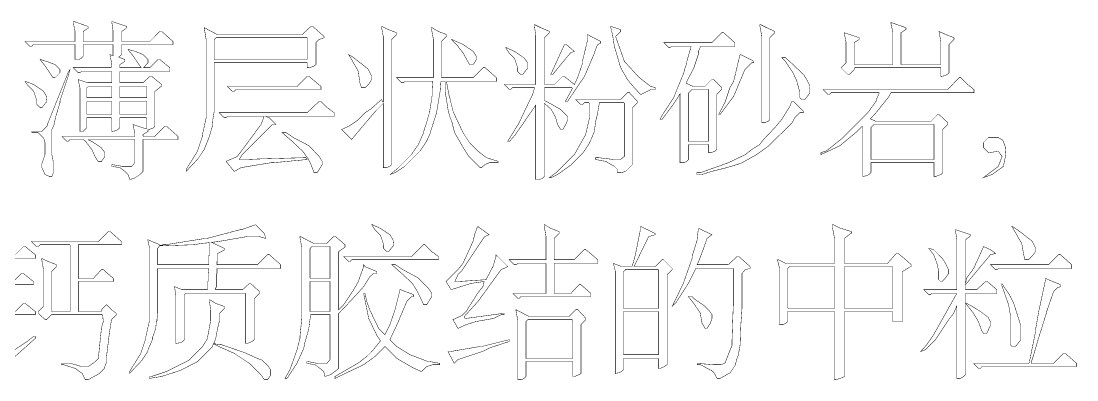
# Model space of a CAD drawing. Extents: x 94 to 452, y -72 to 1042.
# Drawn here: x 245.66 to 268.87, y 799.5 to 807.38 of the extents above; entities that cross this region are included whole.
import ezdxf

# ---------------------------------------------------------------- set-up
doc = ezdxf.new("R2010")
doc.units = 0
doc.header["$MEASUREMENT"] = 0
doc.layers.add('TREE_LAYER', color=7, linetype='Continuous')

msp = doc.modelspace()

# ---------------------------------------------------------------- linework, layer by layer
at = {"layer": 'TREE_LAYER', "const_width": 0.01, "elevation": 21}
for points in [[(246.819223, 807.369878), (246.805498, 807.369878), (246.805498, 807.356152), (246.846674, 807.163995), (246.846674, 806.944387), (246.846674, 806.930662), (245.748635, 806.930662), (245.858439, 806.820858), (245.899615, 806.820858), (245.927066, 806.862035), (246.846674, 806.862035), (246.846674, 806.862035), (246.846674, 806.532623), (246.929027, 806.532623), (246.983929, 806.560074), (247.025105, 806.60125), (247.025105, 806.862035), (247.038831, 806.862035), (247.683929, 806.862035), (247.683929, 806.862035), (247.683929, 806.628701), (247.683929, 806.614976), (247.615302, 806.642427), (247.656478, 806.436544), (247.642753, 806.354191), (246.805498, 806.354191), (246.915302, 806.244387), (246.956478, 806.244387), (246.997655, 806.271838), (247.642753, 806.271838), (247.656478, 806.271838), (247.656478, 806.02478), (247.642753, 806.02478), (247.121184, 806.02478), (247.038831, 806.052231), (246.915302, 806.093407), (246.956478, 805.914976), (246.956478, 804.954191), (247.025105, 804.954191), (247.107458, 805.036544), (247.107458, 805.242427), (247.107458, 805.256152), (247.642753, 805.256152), (247.656478, 805.242427), (247.656478, 804.954191), (247.738831, 804.967917), (247.793733, 804.995368), (247.834909, 805.036544), (247.834909, 805.242427), (247.834909, 805.256152), (248.41138, 805.256152), (248.425105, 805.242427), (248.425105, 805.009093), (248.41138, 805.009093), (248.123145, 805.105172), (248.164321, 804.899289), (248.164321, 804.844387), (246.558439, 804.844387), (246.668243, 804.734584), (246.695694, 804.734584), (246.73687, 804.77576), (247.025105, 804.77576), (247.080007, 804.734584), (247.217262, 804.556152), (247.28589, 804.405172), (247.354517, 804.295368), (247.43687, 804.295368), (247.43687, 804.309093), (247.505498, 804.405172), (247.505498, 804.487525), (247.423145, 804.597329), (247.217262, 804.734584), (247.148635, 804.762035), (247.148635, 804.77576), (247.148635, 804.77576), (248.164321, 804.77576), (248.164321, 804.77576), (248.164321, 804.267917), (248.095694, 804.185564), (247.889811, 804.185564), (247.656478, 804.22674), (247.656478, 804.185564), (247.834909, 804.158113), (247.944713, 804.07576), (248.013341, 804.007133), (248.054517, 803.897329), (248.150596, 803.92478), (248.274125, 804.007133), (248.342753, 804.07576), (248.342753, 804.77576), (248.356478, 804.77576), (249.11138, 804.77576), (249.11138, 804.844387), (248.864321, 805.063995), (248.823145, 805.063995), (248.603537, 804.844387), (248.356478, 804.844387), (248.342753, 804.858113), (248.342753, 804.885564), (248.452556, 804.954191), (248.452556, 804.995368), (248.466282, 804.995368), (248.56236, 805.022819), (248.603537, 805.063995), (248.603537, 805.832623), (248.740792, 805.942427), (248.754517, 805.942427), (248.754517, 805.983603), (248.534909, 806.162035), (248.493733, 806.162035), (248.342753, 806.02478), (247.834909, 806.02478), (247.834909, 806.02478), (247.834909, 806.271838), (247.834909, 806.271838), (248.932949, 806.271838), (248.932949, 806.354191), (248.713341, 806.532623), (248.672164, 806.532623), (248.493733, 806.354191), (248.356478, 806.354191), (248.356478, 806.354191), (248.452556, 806.463995), (248.452556, 806.532623), (248.342753, 806.642427), (248.178047, 806.711054), (248.123145, 806.72478), (248.027066, 806.752231), (248.013341, 806.752231), (248.123145, 806.614976), (248.301576, 806.354191), (248.301576, 806.354191), (247.834909, 806.354191), (247.834909, 806.422819), (247.944713, 806.491446), (247.944713, 806.532623), (247.807458, 806.587525), (247.876086, 806.642427), (247.876086, 806.862035), (247.876086, 806.862035), (249.001576, 806.862035), (249.001576, 806.930662), (248.754517, 807.15027), (248.713341, 807.15027), (248.493733, 806.930662), (247.876086, 806.930662), (247.876086, 806.944387), (247.876086, 807.15027), (247.972164, 807.218897), (247.98589, 807.260074), (247.656478, 807.369878), (247.656478, 807.369878), (247.656478, 807.356152), (247.683929, 807.163995), (247.683929, 806.944387), (247.683929, 806.930662), (247.038831, 806.930662), (247.025105, 806.944387), (247.025105, 807.15027), (247.134909, 807.218897), (247.134909, 807.260074), (246.819223, 807.369878), (246.819223, 807.369878)], [(252.076086, 807.260074), (252.034909, 807.260074), (251.842753, 807.081642), (249.976086, 807.081642), (249.687851, 807.232623), (249.729027, 806.985564), (249.729027, 805.242427), (249.646674, 804.871838), (249.646674, 804.844387), (249.53687, 804.514976), (249.427066, 804.336544), (249.289811, 804.116936), (249.289811, 804.07576), (249.550596, 804.35027), (249.687851, 804.556152), (249.797655, 804.830662), (249.866282, 805.063995), (249.880007, 805.228701), (249.907458, 805.393407), (249.907458, 806.45027), (249.907458, 806.463995), (251.952556, 806.463995), (251.952556, 806.45027), (251.952556, 806.354191), (251.993733, 806.354191), (252.089811, 806.381642), (252.144713, 806.422819), (252.144713, 806.903211), (252.213341, 806.971838), (252.323145, 807.013015), (252.323145, 807.040466), (252.076086, 807.260074), (252.076086, 807.260074)], [(253.599615, 807.260074), (253.58589, 807.260074), (253.58589, 807.246348), (253.627066, 807.02674), (253.627066, 805.599289), (253.627066, 805.599289), (253.613341, 805.599289), (253.58589, 805.654191), (253.352556, 805.448309), (253.229027, 805.365956), (253.064321, 805.20125), (252.858439, 805.063995), (252.707458, 804.995368), (252.927066, 804.77576), (253.448635, 805.393407), (253.627066, 805.571838), (253.627066, 805.571838), (253.627066, 804.158113), (253.695694, 804.158113), (253.764321, 804.185564), (253.805498, 804.22674), (253.805498, 806.971838), (253.915302, 807.081642), (253.915302, 807.122819), (253.73687, 807.191446), (253.599615, 807.260074), (253.599615, 807.260074)], [(256.948635, 807.30125), (256.948635, 807.30125), (256.948635, 807.273799), (256.976086, 807.054191), (256.976086, 805.983603), (256.976086, 805.983603), (256.289811, 805.983603), (256.399615, 805.873799), (256.427066, 805.873799), (256.468243, 805.914976), (256.948635, 805.914976), (256.948635, 805.90125), (256.907458, 805.763995), (256.838831, 805.62674), (256.605498, 805.132623), (256.358439, 804.734584), (256.399615, 804.734584), (256.509419, 804.858113), (256.674125, 805.091446), (256.976086, 805.530662), (256.976086, 805.530662), (256.976086, 803.897329), (257.058439, 803.897329), (257.127066, 803.92478), (257.168243, 803.965956), (257.168243, 805.571838), (257.168243, 805.571838), (257.319223, 805.434584), (257.415302, 805.256152), (257.456478, 805.105172), (257.525105, 804.995368), (257.566282, 804.995368), (257.580007, 805.009093), (257.634909, 805.105172), (257.676086, 805.20125), (257.676086, 805.283603), (257.525105, 805.434584), (257.23687, 805.599289), (257.209419, 805.613015), (257.168243, 805.62674), (257.168243, 805.90125), (257.168243, 805.914976), (257.772164, 805.914976), (257.78589, 805.90125), (257.634909, 805.62674), (257.634909, 805.613015), (257.676086, 805.613015), (258.046674, 806.162035), (258.266282, 806.669878), (258.266282, 806.683603), (258.334909, 806.862035), (258.403537, 806.889485), (258.403537, 806.930662), (258.115302, 807.081642), (258.115302, 806.958113), (258.005498, 806.505172), (258.005498, 806.45027), (257.895694, 806.134584), (257.827066, 805.983603), (257.607458, 806.162035), (257.566282, 806.162035), (257.387851, 805.983603), (257.168243, 805.983603), (257.168243, 805.983603), (257.168243, 807.013015), (257.278047, 807.122819), (257.278047, 807.15027), (257.08589, 807.232623), (256.948635, 807.30125), (256.948635, 807.30125)], [(258.63687, 807.260074), (258.623145, 807.260074), (258.623145, 807.246348), (258.664321, 807.081642), (258.705498, 806.820858), (258.746674, 806.683603), (258.842753, 806.354191), (258.993733, 806.093407), (259.103537, 805.956152), (259.281968, 805.763995), (259.501576, 805.873799), (259.61138, 805.873799), (259.61138, 805.914976), (259.501576, 805.942427), (259.254517, 806.134584), (258.925105, 806.491446), (258.732949, 807.040466), (258.842753, 807.15027), (258.842753, 807.191446), (258.63687, 807.260074), (258.63687, 807.260074)], [(261.917262, 807.30125), (261.903537, 807.30125), (261.903537, 807.273799), (261.944713, 807.054191), (261.944713, 805.146348), (262.013341, 805.146348), (262.081968, 805.173799), (262.123145, 805.214976), (262.123145, 807.013015), (262.232949, 807.122819), (262.232949, 807.15027), (262.054517, 807.232623), (261.917262, 807.30125), (261.917262, 807.30125)], [(264.799615, 807.342427), (264.78589, 807.342427), (264.78589, 807.314976), (264.827066, 807.136544), (264.827066, 806.422819), (264.813341, 806.422819), (263.989811, 806.422819), (263.976086, 806.422819), (263.976086, 806.903211), (264.08589, 806.971838), (264.08589, 806.971838), (264.08589, 807.013015), (263.756478, 807.122819), (263.797655, 806.916936), (263.797655, 806.463995), (263.687851, 806.354191), (263.838831, 806.203211), (263.866282, 806.203211), (263.976086, 806.313015), (263.976086, 806.340466), (263.989811, 806.354191), (265.883929, 806.354191), (265.883929, 806.340466), (265.883929, 806.162035), (265.966282, 806.17576), (266.021184, 806.203211), (266.06236, 806.244387), (266.06236, 806.862035), (266.172164, 806.971838), (266.172164, 807.013015), (265.993733, 807.081642), (265.842753, 807.15027), (265.883929, 806.916936), (265.883929, 806.422819), (265.883929, 806.422819), (265.005498, 806.422819), (265.005498, 806.422819), (265.005498, 807.122819), (265.115302, 807.191446), (265.115302, 807.191446), (265.115302, 807.232623), (264.799615, 807.342427), (264.799615, 807.342427)], [(254.697655, 807.232623), (254.683929, 807.232623), (254.683929, 807.205172), (254.725105, 806.985564), (254.725105, 806.203211), (254.725105, 806.203211), (254.725105, 806.134584), (254.71138, 806.134584), (253.915302, 806.134584), (254.025105, 806.02478), (254.066282, 806.02478), (254.107458, 806.052231), (254.71138, 806.052231), (254.71138, 806.052231), (254.697655, 805.846348), (254.697655, 805.846348), (254.697655, 805.791446), (254.697655, 805.777721), (254.697655, 805.722819), (254.683929, 805.722819), (254.683929, 805.640466), (254.642753, 805.379682), (254.587851, 805.187525), (254.574125, 805.132623), (254.532949, 805.022819), (254.505498, 804.913015), (254.395694, 804.665956), (254.244713, 804.446348), (253.942753, 804.144387), (253.778047, 804.007133), (253.887851, 804.048309), (254.093733, 804.185564), (254.43687, 804.528701), (254.574125, 804.734584), (254.601576, 804.789485), (254.656478, 804.913015), (254.656478, 804.92674), (254.793733, 805.352231), (254.834909, 805.599289), (254.876086, 805.846348), (254.889811, 806.038505), (254.889811, 806.052231), (254.972164, 806.052231), (254.98589, 806.052231), (254.98589, 805.818897), (255.013341, 805.654191), (255.054517, 805.393407), (255.095694, 805.256152), (255.095694, 805.242427), (255.123145, 805.20125), (255.191772, 804.92674), (255.383929, 804.597329), (255.493733, 804.418897), (255.754517, 804.158113), (255.781968, 804.158113), (255.864321, 804.22674), (255.9604, 804.267917), (256.152556, 804.267917), (256.152556, 804.295368), (255.891772, 804.377721), (255.713341, 804.514976), (255.521184, 804.707133), (255.383929, 804.913015), (255.164321, 805.379682), (255.095694, 805.654191), (255.095694, 805.667917), (255.068243, 805.75027), (255.068243, 805.763995), (255.013341, 806.052231), (255.027066, 806.052231), (256.11138, 806.052231), (256.11138, 806.134584), (255.864321, 806.354191), (255.823145, 806.354191), (255.603537, 806.134584), (254.903537, 806.134584), (254.903537, 806.162035), (254.903537, 806.203211), (254.903537, 806.930662), (255.013341, 807.040466), (255.013341, 807.081642), (254.834909, 807.15027), (254.697655, 807.232623), (254.697655, 807.232623)], [(261.107458, 807.122819), (261.066282, 807.122819), (260.846674, 806.903211), (259.789811, 806.903211), (259.899615, 806.793407), (259.927066, 806.793407), (259.968243, 806.820858), (260.393733, 806.820858), (260.393733, 806.820858), (260.297655, 806.491446), (260.297655, 806.45027), (260.256478, 806.340466), (260.229027, 806.230662), (260.119223, 805.969878), (260.009419, 805.695368), (259.748635, 805.297329), (259.707458, 805.214976), (259.707458, 805.214976), (259.748635, 805.214976), (259.76236, 805.228701), (260.03687, 805.599289), (260.146674, 805.777721), (260.146674, 805.777721), (260.146674, 804.267917), (260.242753, 804.267917), (260.297655, 804.295368), (260.338831, 804.336544), (260.338831, 804.665956), (260.338831, 804.665956), (260.764321, 804.665956), (260.778047, 804.665956), (260.778047, 804.487525), (260.819223, 804.487525), (260.915302, 804.514976), (260.956478, 804.556152), (260.956478, 805.763995), (261.066282, 805.873799), (261.066282, 805.914976), (260.887851, 806.093407), (260.846674, 806.093407), (260.695694, 805.942427), (260.434909, 805.942427), (260.283929, 806.011054), (260.283929, 806.02478), (260.448635, 806.340466), (260.558439, 806.669878), (260.558439, 806.72478), (260.599615, 806.820858), (261.354517, 806.820858), (261.354517, 806.903211), (261.107458, 807.122819), (261.107458, 807.122819)], [(249.934909, 806.999289), (249.948635, 807.013015), (251.952556, 807.013015), (251.952556, 806.999289), (251.952556, 806.532623), (251.952556, 806.532623), (249.907458, 806.532623), (249.907458, 806.532623), (249.907458, 806.971838), (249.934909, 806.999289), (249.934909, 806.999289)], [(255.13687, 806.971838), (255.123145, 806.971838), (255.246674, 806.848309), (255.383929, 806.669878), (255.466282, 806.518897), (255.521184, 806.422819), (255.534909, 806.422819), (255.603537, 806.422819), (255.672164, 806.532623), (255.672164, 806.60125), (255.603537, 806.711054), (255.383929, 806.862035), (255.13687, 806.971838), (255.13687, 806.971838)], [(256.330988, 806.793407), (256.317262, 806.793407), (256.38589, 806.683603), (256.509419, 806.560074), (256.578047, 806.354191), (256.578047, 806.271838), (256.646674, 806.203211), (256.687851, 806.203211), (256.797655, 806.340466), (256.797655, 806.463995), (256.715302, 806.573799), (256.509419, 806.711054), (256.330988, 806.793407), (256.330988, 806.793407)], [(257.648635, 806.862035), (257.607458, 806.862035), (257.305498, 806.203211), (257.346674, 806.203211), (257.744713, 806.683603), (257.827066, 806.711054), (257.648635, 806.862035), (257.648635, 806.862035)], [(252.858439, 806.642427), (252.858439, 806.642427), (252.872164, 806.628701), (253.078047, 806.271838), (253.105498, 806.038505), (253.146674, 805.914976), (253.146674, 805.914976), (253.229027, 805.914976), (253.31138, 805.997329), (253.366282, 806.093407), (253.366282, 806.17576), (253.297655, 806.313015), (253.270204, 806.340466), (253.078047, 806.491446), (252.940792, 806.60125), (252.858439, 806.642427), (252.858439, 806.642427)], [(261.478047, 806.642427), (261.464321, 806.628701), (261.327066, 806.052231), (261.244713, 805.914976), (261.134909, 805.585564), (261.038831, 805.407133), (260.997655, 805.32478), (261.025105, 805.32478), (261.038831, 805.338505), (261.327066, 805.722819), (261.574125, 806.313015), (261.725105, 806.463995), (261.766282, 806.463995), (261.752556, 806.505172), (261.478047, 806.642427), (261.478047, 806.642427)], [(262.466282, 806.573799), (262.383929, 806.573799), (262.466282, 806.491446), (262.630988, 806.244387), (262.644713, 806.216936), (262.713341, 806.065956), (262.781968, 805.818897), (262.781968, 805.695368), (262.823145, 805.654191), (262.891772, 805.654191), (263.001576, 805.791446), (263.001576, 805.956152), (262.932949, 806.093407), (262.864321, 806.203211), (262.617262, 806.436544), (262.466282, 806.573799), (262.466282, 806.573799)], [(246.091772, 806.532623), (246.078047, 806.532623), (246.187851, 806.395368), (246.366282, 806.134584), (246.407458, 806.134584), (246.517262, 806.244387), (246.517262, 806.313015), (246.407458, 806.422819), (246.229027, 806.491446), (246.174125, 806.505172), (246.091772, 806.532623), (246.091772, 806.532623)], [(246.73687, 806.313015), (246.695694, 806.244387), (246.256478, 805.146348), (246.229027, 805.063995), (246.119223, 804.954191), (245.899615, 804.954191), (245.899615, 804.92674), (246.03687, 804.92674), (246.1604, 804.803211), (246.187851, 804.707133), (246.187851, 804.446348), (246.119223, 804.240466), (246.119223, 804.158113), (246.187851, 804.007133), (246.283929, 803.965956), (246.338831, 803.965956), (246.366282, 804.034584), (246.366282, 804.309093), (246.338831, 804.446348), (246.338831, 804.995368), (246.380007, 805.077721), (246.421184, 805.269878), (246.517262, 805.585564), (246.517262, 805.62674), (246.695694, 806.162035), (246.73687, 806.313015), (246.73687, 806.313015)], [(251.993733, 806.162035), (251.952556, 806.162035), (251.732949, 805.942427), (250.195694, 805.942427), (250.305498, 805.832623), (250.346674, 805.832623), (250.387851, 805.873799), (252.254517, 805.873799), (252.254517, 805.942427), (251.993733, 806.162035), (251.993733, 806.162035)], [(266.323145, 806.134584), (266.281968, 806.134584), (266.034909, 805.873799), (263.289811, 805.873799), (263.399615, 805.763995), (263.427066, 805.763995), (263.468243, 805.805172), (264.525105, 805.805172), (264.525105, 805.791446), (264.470204, 805.667917), (264.456478, 805.613015), (264.278047, 805.365956), (263.715302, 804.803211), (263.372164, 804.528701), (263.248635, 804.487525), (263.248635, 804.446348), (263.605498, 804.611054), (263.6604, 804.638505), (264.044713, 804.954191), (264.154517, 805.063995), (264.168243, 805.063995), (264.168243, 803.965956), (264.250596, 803.979682), (264.305498, 804.007133), (264.346674, 804.048309), (264.346674, 804.254191), (264.346674, 804.267917), (265.732949, 804.267917), (265.732949, 804.254191), (265.732949, 803.965956), (265.774125, 803.965956), (265.883929, 804.007133), (265.925105, 804.048309), (265.925105, 804.995368), (266.034909, 805.105172), (266.034909, 805.146348), (265.842753, 805.32478), (265.815302, 805.32478), (265.664321, 805.173799), (264.456478, 805.173799), (264.332949, 805.228701), (264.470204, 805.379682), (264.744713, 805.722819), (264.78589, 805.805172), (266.61138, 805.805172), (266.61138, 805.873799), (266.474125, 805.983603), (266.323145, 806.134584), (266.323145, 806.134584)], [(245.76236, 806.052231), (245.748635, 806.052231), (245.817262, 805.956152), (245.940792, 805.832623), (246.009419, 805.62674), (246.009419, 805.544387), (246.078047, 805.47576), (246.119223, 805.47576), (246.229027, 805.613015), (246.215302, 805.736544), (246.146674, 805.846348), (245.940792, 805.983603), (245.76236, 806.052231), (245.76236, 806.052231)], [(247.148635, 805.942427), (247.16236, 805.942427), (247.642753, 805.942427), (247.656478, 805.942427), (247.656478, 805.695368), (247.642753, 805.695368), (247.107458, 805.695368), (247.107458, 805.695368), (247.107458, 805.914976), (247.148635, 805.942427), (247.148635, 805.942427)], [(247.834909, 805.942427), (247.834909, 805.942427), (248.41138, 805.942427), (248.425105, 805.942427), (248.425105, 805.695368), (248.41138, 805.695368), (247.834909, 805.695368), (247.834909, 805.695368), (247.834909, 805.942427), (247.834909, 805.942427)], [(260.407458, 805.873799), (260.407458, 805.873799), (260.764321, 805.873799), (260.778047, 805.873799), (260.778047, 804.748309), (260.764321, 804.734584), (260.338831, 804.734584), (260.338831, 804.748309), (260.338831, 805.805172), (260.407458, 805.873799), (260.407458, 805.873799)], [(259.034909, 805.805172), (258.993733, 805.805172), (258.842753, 805.654191), (257.854517, 805.654191), (257.964321, 805.544387), (258.005498, 805.544387), (258.046674, 805.585564), (258.142753, 805.585564), (258.156478, 805.571838), (258.156478, 805.242427), (258.074125, 804.885564), (257.827066, 804.446348), (257.442753, 804.062035), (257.278047, 803.938505), (257.319223, 803.938505), (257.456478, 804.007133), (257.744713, 804.213015), (258.019223, 804.487525), (258.156478, 804.693407), (258.266282, 804.954191), (258.293733, 805.173799), (258.334909, 805.338505), (258.348635, 805.434584), (258.376086, 805.585564), (258.91138, 805.585564), (258.925105, 805.571838), (258.925105, 804.405172), (258.842753, 804.336544), (258.691772, 804.336544), (258.348635, 804.377721), (258.293733, 804.377721), (258.293733, 804.336544), (258.513341, 804.295368), (258.705498, 804.185564), (258.774125, 804.116936), (258.774125, 804.048309), (258.856478, 804.048309), (258.952556, 804.07576), (259.103537, 804.22674), (259.103537, 805.47576), (259.213341, 805.585564), (259.213341, 805.613015), (259.034909, 805.805172), (259.034909, 805.805172)], [(247.107458, 805.613015), (247.107458, 805.613015), (247.642753, 805.613015), (247.656478, 805.613015), (247.656478, 805.32478), (247.642753, 805.32478), (247.107458, 805.32478), (247.107458, 805.32478), (247.107458, 805.613015), (247.107458, 805.613015)], [(247.834909, 805.613015), (247.834909, 805.613015), (248.41138, 805.613015), (248.425105, 805.613015), (248.425105, 805.32478), (248.41138, 805.32478), (247.834909, 805.32478), (247.834909, 805.32478), (247.834909, 805.613015), (247.834909, 805.613015)], [(252.254517, 805.613015), (252.213341, 805.613015), (251.952556, 805.365956), (250.017262, 805.365956), (250.127066, 805.256152), (250.168243, 805.256152), (250.195694, 805.283603), (251.005498, 805.283603), (251.005498, 805.283603), (250.93687, 805.105172), (250.429027, 804.418897), (250.387851, 804.391446), (250.168243, 804.295368), (250.346674, 804.07576), (250.497655, 804.158113), (250.827066, 804.213015), (251.170204, 804.267917), (251.225105, 804.267917), (251.952556, 804.336544), (251.925105, 804.377721), (250.950596, 804.35027), (250.93687, 804.35027), (250.621184, 804.336544), (250.621184, 804.336544), (250.470204, 804.336544), (250.456478, 804.336544), (250.525105, 804.446348), (251.183929, 805.105172), (251.266282, 805.105172), (251.115302, 805.256152), (251.032949, 805.283603), (251.032949, 805.283603), (251.032949, 805.283603), (252.542753, 805.283603), (252.542753, 805.365956), (252.391772, 805.47576), (252.254517, 805.613015), (252.254517, 805.613015)], [(262.644713, 805.613015), (262.603537, 805.613015), (262.56236, 805.503211), (262.383929, 805.214976), (262.232949, 805.036544), (261.972164, 804.762035), (261.903537, 804.665956), (261.725105, 804.556152), (261.587851, 804.446348), (261.217262, 804.267917), (260.599615, 804.048309), (260.517262, 804.048309), (260.517262, 804.007133), (260.627066, 804.007133), (260.846674, 804.07576), (261.176086, 804.158113), (261.491772, 804.254191), (261.834909, 804.446348), (262.081968, 804.62478), (262.617262, 805.146348), (262.672164, 805.256152), (262.781968, 805.365956), (262.864321, 805.365956), (262.864321, 805.393407), (262.644713, 805.613015), (262.644713, 805.613015)], [(264.415302, 805.105172), (264.415302, 805.105172), (265.732949, 805.105172), (265.732949, 805.105172), (265.732949, 804.336544), (265.732949, 804.336544), (264.346674, 804.336544), (264.346674, 804.336544), (264.346674, 805.036544), (264.415302, 805.105172), (264.415302, 805.105172)], [(251.48589, 804.92674), (251.403537, 804.92674), (251.623145, 804.734584), (251.856478, 804.514976), (251.966282, 804.363995), (252.034909, 804.22674), (252.103537, 804.048309), (252.172164, 804.048309), (252.281968, 804.22674), (252.281968, 804.295368), (252.213341, 804.405172), (251.993733, 804.638505), (251.650596, 804.816936), (251.48589, 804.92674), (251.48589, 804.92674)], [(267.146674, 804.816936), (266.927066, 804.816936), (266.817262, 804.707133), (266.817262, 804.597329), (266.927066, 804.487525), (267.146674, 804.514976), (267.229027, 804.405172), (267.146674, 804.185564), (266.817262, 803.938505), (267.009419, 804.007133), (267.256478, 804.185564), (267.31138, 804.446348), (267.297655, 804.62478), (267.242753, 804.762035), (267.146674, 804.816936), (267.146674, 804.816936)], [(250.819254, 802.904367), (250.503568, 802.794563), (250.476117, 802.794563), (249.748666, 802.602406), (249.70749, 802.602406), (248.842784, 802.465151), (248.774156, 802.465151), (248.774156, 802.451426), (248.705529, 802.451426), (248.705529, 802.465151), (248.678078, 802.478877), (248.444745, 802.574955), (248.485921, 802.396524), (248.485921, 800.804367), (248.403568, 800.433779), (248.403568, 800.406328), (248.293764, 800.076916), (248.18396, 799.898484), (248.046705, 799.678877), (248.046705, 799.6377), (248.30749, 799.91221), (248.444745, 800.118092), (248.45847, 800.172994), (248.554548, 800.392602), (248.554548, 800.433779), (248.623176, 800.625935), (248.636901, 800.790641), (248.650627, 800.790641), (248.650627, 800.831818), (248.664352, 800.955347), (248.664352, 801.943583), (248.664352, 801.943583), (249.776117, 801.943583), (249.789843, 801.943583), (249.776117, 801.833779), (249.776117, 801.833779), (249.776117, 801.7377), (249.776117, 801.7377), (249.776117, 801.655347), (249.762392, 801.655347), (249.762392, 801.559269), (249.762392, 801.559269), (249.762392, 801.476916), (249.762392, 801.476916), (249.199647, 801.476916), (249.034941, 801.545543), (249.062392, 801.367112), (249.062392, 800.296524), (249.15847, 800.310249), (249.213372, 800.3377), (249.254548, 800.378877), (249.254548, 801.367112), (249.281999, 801.394563), (250.599647, 801.394563), (250.599647, 801.394563), (250.599647, 800.296524), (250.640823, 800.296524), (250.736901, 800.3377), (250.791803, 800.378877), (250.791803, 801.284759), (250.901607, 801.394563), (250.901607, 801.435739), (250.70945, 801.614171), (250.681999, 801.614171), (250.531019, 801.476916), (249.954548, 801.476916), (249.940823, 801.476916), (249.940823, 801.518092), (249.954548, 801.531818), (249.954548, 801.627896), (249.954548, 801.627896), (249.954548, 801.723975), (249.954548, 801.723975), (249.954548, 801.820053), (249.968274, 801.833779), (249.968274, 801.943583), (249.968274, 801.943583), (251.368274, 801.943583), (251.368274, 802.025935), (251.121215, 802.245543), (251.080039, 802.245543), (250.860431, 802.025935), (249.981999, 802.025935), (249.968274, 802.025935), (249.968274, 802.094563), (249.981999, 802.094563), (249.981999, 802.272994), (250.119254, 802.341622), (250.13298, 802.355347), (250.13298, 802.382798), (249.844745, 802.520053), (249.872196, 802.520053), (249.995725, 802.533779), (250.627098, 802.643583), (250.901607, 802.643583), (251.038862, 802.602406), (251.011411, 802.71221), (250.819254, 802.904367), (250.819254, 802.904367)], [(253.385921, 802.904367), (253.372196, 802.904367), (253.440823, 802.794563), (253.564352, 802.671033), (253.63298, 802.465151), (253.63298, 802.382798), (253.701607, 802.314171), (253.742784, 802.314171), (253.852588, 802.451426), (253.838862, 802.574955), (253.770235, 802.684759), (253.564352, 802.822014), (253.385921, 802.904367), (253.385921, 802.904367)], [(255.705529, 802.86319), (255.691803, 802.849465), (255.636901, 802.698484), (255.595725, 802.533779), (255.376117, 802.053386), (255.266313, 801.916132), (255.005529, 801.655347), (255.115333, 801.476916), (255.554548, 801.614171), (255.829058, 801.655347), (255.842784, 801.655347), (255.815333, 801.545543), (255.705529, 801.408288), (255.444745, 800.996524), (255.362392, 800.914171), (255.156509, 800.818092), (255.266313, 800.625935), (255.444745, 800.708288), (255.664352, 800.776916), (256.048666, 800.845543), (256.213372, 800.927896), (256.281999, 800.927896), (256.281999, 800.955347), (256.254548, 800.955347), (255.444745, 800.845543), (255.403568, 800.859269), (255.403568, 800.88672), (255.705529, 801.216132), (256.213372, 801.916132), (256.364352, 801.984759), (256.103568, 802.245543), (256.103568, 802.204367), (256.034941, 801.984759), (255.88396, 801.696524), (255.266313, 801.655347), (255.197686, 801.655347), (255.266313, 801.806328), (255.348666, 801.888681), (255.842784, 802.629857), (255.856509, 802.643583), (255.952588, 802.684759), (255.705529, 802.86319), (255.705529, 802.86319)], [(257.174156, 802.904367), (257.160431, 802.904367), (257.160431, 802.876916), (257.201607, 802.657308), (257.201607, 802.135739), (257.201607, 802.135739), (256.391803, 802.135739), (256.501607, 802.025935), (256.542784, 802.025935), (256.58396, 802.053386), (257.201607, 802.053386), (257.201607, 802.053386), (257.201607, 801.408288), (257.201607, 801.394563), (256.474156, 801.394563), (256.58396, 801.284759), (256.611411, 801.284759), (256.652588, 801.325935), (258.189843, 801.325935), (258.189843, 801.394563), (257.970235, 801.58672), (257.929058, 801.58672), (257.750627, 801.394563), (257.393764, 801.394563), (257.380039, 801.408288), (257.380039, 802.053386), (257.393764, 802.053386), (258.340823, 802.053386), (258.340823, 802.135739), (258.080039, 802.355347), (258.038862, 802.355347), (257.819254, 802.135739), (257.393764, 802.135739), (257.380039, 802.135739), (257.380039, 802.602406), (257.489843, 802.71221), (257.489843, 802.753386), (257.311411, 802.822014), (257.174156, 802.904367), (257.174156, 802.904367)], [(259.287882, 802.86319), (259.274156, 802.86319), (259.274156, 802.780837), (259.191803, 802.369073), (259.164352, 802.231818), (259.095725, 801.984759), (259.081999, 801.984759), (258.862392, 801.984759), (258.68396, 802.053386), (258.725137, 801.888681), (258.725137, 799.6377), (258.80749, 799.651426), (258.862392, 799.678877), (258.903568, 799.720053), (258.903568, 799.967112), (258.917294, 799.967112), (259.672196, 799.967112), (259.672196, 799.967112), (259.672196, 799.747504), (259.713372, 799.747504), (259.80945, 799.788681), (259.864352, 799.829857), (259.864352, 801.806328), (259.974156, 801.916132), (259.974156, 801.943583), (259.781999, 802.135739), (259.754548, 802.135739), (259.603568, 801.984759), (259.136901, 801.984759), (259.136901, 801.984759), (259.452588, 802.629857), (259.466313, 802.643583), (259.603568, 802.684759), (259.603568, 802.71221), (259.287882, 802.86319), (259.287882, 802.86319)], [(263.515333, 802.904367), (263.501607, 802.904367), (263.501607, 802.835739), (263.542784, 802.616132), (263.542784, 802.067112), (263.542784, 802.053386), (262.472196, 802.053386), (262.30749, 802.135739), (262.293764, 802.135739), (262.293764, 802.122014), (262.334941, 801.957308), (262.334941, 800.708288), (262.417294, 800.708288), (262.472196, 800.735739), (262.513372, 800.776916), (262.513372, 800.996524), (262.527098, 800.996524), (263.542784, 800.996524), (263.542784, 800.996524), (263.542784, 799.500445), (263.58396, 799.500445), (263.70749, 799.541622), (263.762392, 799.569073), (263.762392, 800.996524), (263.762392, 800.996524), (264.819254, 800.996524), (264.819254, 800.996524), (264.819254, 800.776916), (265.038862, 800.776916), (265.038862, 801.874955), (265.217294, 801.984759), (265.231019, 801.984759), (265.231019, 802.025935), (265.093764, 802.149465), (264.942784, 802.272994), (264.901607, 802.272994), (264.70945, 802.053386), (263.762392, 802.053386), (263.762392, 802.067112), (263.762392, 802.602406), (263.899647, 802.71221), (263.913372, 802.71221), (263.913372, 802.753386), (263.693764, 802.822014), (263.680039, 802.822014), (263.515333, 802.904367), (263.515333, 802.904367)], [(267.454548, 802.86319), (267.440823, 802.86319), (267.454548, 802.849465), (267.660431, 802.492602), (267.701607, 802.259269), (267.729058, 802.135739), (267.742784, 802.135739), (267.811411, 802.135739), (267.893764, 802.218092), (267.962392, 802.314171), (267.962392, 802.396524), (267.893764, 802.533779), (267.866313, 802.56123), (267.674156, 802.71221), (267.523176, 802.822014), (267.454548, 802.86319), (267.454548, 802.86319)], [(247.621215, 802.753386), (247.580039, 802.753386), (247.360431, 802.533779), (245.891803, 802.533779), (246.001607, 802.423975), (246.042784, 802.423975), (246.08396, 802.465151), (246.729058, 802.465151), (246.742784, 802.451426), (246.742784, 800.996524), (246.729058, 800.996524), (246.344745, 800.996524), (246.331019, 800.996524), (246.331019, 801.874955), (246.440823, 801.984759), (246.440823, 802.025935), (246.262392, 802.094563), (246.111411, 802.16319), (246.152588, 801.929857), (246.152588, 801.106328), (246.042784, 800.996524), (246.042784, 800.955347), (246.193764, 800.818092), (246.221215, 800.818092), (246.331019, 800.927896), (247.442784, 800.927896), (247.456509, 800.914171), (247.470235, 800.776916), (247.429058, 800.639661), (247.360431, 799.967112), (247.278078, 799.884759), (247.140823, 799.788681), (246.989843, 799.788681), (246.756509, 799.857308), (246.550627, 799.857308), (246.550627, 799.829857), (246.591803, 799.829857), (246.852588, 799.747504), (247.003568, 799.6377), (247.072196, 799.500445), (247.140823, 799.500445), (247.387882, 799.6377), (247.470235, 799.720053), (247.48396, 799.733779), (247.538862, 799.884759), (247.538862, 799.994563), (247.60749, 800.557308), (247.621215, 800.639661), (247.648666, 800.818092), (247.75847, 800.927896), (247.75847, 800.955347), (247.648666, 801.0377), (247.538862, 801.147504), (247.429058, 801.0377), (247.442784, 801.010249), (247.429058, 800.996524), (246.921215, 800.996524), (246.921215, 800.996524), (246.921215, 801.655347), (246.921215, 801.655347), (247.689843, 801.655347), (247.689843, 801.723975), (247.470235, 801.916132), (247.429058, 801.916132), (247.250627, 801.723975), (246.921215, 801.723975), (246.921215, 801.7377), (246.921215, 802.451426), (246.921215, 802.465151), (247.868274, 802.465151), (247.868274, 802.533779), (247.621215, 802.753386), (247.621215, 802.753386)], [(251.80749, 802.643583), (251.793764, 802.643583), (251.793764, 802.616132), (251.834941, 802.396524), (251.834941, 800.859269), (251.793764, 800.46123), (251.793764, 800.406328), (251.738862, 800.200445), (251.725137, 800.145543), (251.574156, 799.720053), (251.464352, 799.527896), (251.505529, 799.527896), (251.519254, 799.541622), (251.725137, 799.857308), (251.876117, 800.18672), (251.903568, 800.323975), (251.985921, 800.61221), (252.027098, 800.927896), (252.452588, 800.927896), (252.452588, 800.914171), (252.452588, 799.939661), (252.38396, 799.857308), (252.178078, 799.857308), (251.972196, 799.898484), (251.944745, 799.898484), (251.944745, 799.857308), (252.123176, 799.829857), (252.23298, 799.747504), (252.315333, 799.678877), (252.342784, 799.569073), (252.466313, 799.610249), (252.562392, 799.678877), (252.644745, 799.747504), (252.644745, 800.955347), (252.93298, 801.257308), (253.193764, 801.545543), (253.331019, 801.765151), (253.413372, 801.833779), (253.481999, 801.833779), (253.481999, 801.874955), (253.221215, 801.984759), (253.193764, 802.025935), (253.193764, 801.984759), (253.070235, 801.641622), (252.974156, 801.476916), (252.754548, 801.147504), (252.644745, 801.0377), (252.644745, 801.0377), (252.644745, 802.314171), (252.781999, 802.410249), (252.781999, 802.423975), (252.781999, 802.465151), (252.576117, 802.643583), (252.534941, 802.643583), (252.38396, 802.492602), (252.095725, 802.492602), (251.80749, 802.643583), (251.80749, 802.643583)], [(260.564352, 802.822014), (260.550627, 802.808288), (260.523176, 802.56123), (260.413372, 802.204367), (260.413372, 802.16319), (260.221215, 801.614171), (259.974156, 801.106328), (260.056509, 801.188681), (260.331019, 801.614171), (260.495725, 801.943583), (261.319254, 801.943583), (261.319254, 801.943583), (261.319254, 801.120053), (261.319254, 801.120053), (261.305529, 800.776916), (261.291803, 800.365151), (261.291803, 800.255347), (261.20945, 800.049465), (261.181999, 799.980837), (261.140823, 799.871033), (261.127098, 799.857308), (261.044745, 799.829857), (260.880039, 799.829857), (260.523176, 799.857308), (260.523176, 799.829857), (260.591803, 799.829857), (260.880039, 799.678877), (260.962392, 799.527896), (261.031019, 799.527896), (261.250627, 799.651426), (261.360431, 799.816132), (261.401607, 799.967112), (261.429058, 800.035739), (261.470235, 800.269073), (261.48396, 800.680837), (261.511411, 801.078877), (261.511411, 801.833779), (261.580039, 801.916132), (261.689843, 801.943583), (261.689843, 801.984759), (261.442784, 802.204367), (261.401607, 802.204367), (261.20945, 802.025935), (260.523176, 802.025935), (260.523176, 802.025935), (260.550627, 802.080837), (260.578078, 802.149465), (260.660431, 802.369073), (260.742784, 802.602406), (260.852588, 802.684759), (260.564352, 802.822014), (260.564352, 802.822014)], [(266.205529, 802.794563), (266.205529, 802.794563), (266.205529, 802.767112), (266.23298, 802.588681), (266.23298, 801.476916), (266.23298, 801.476916), (265.505529, 801.476916), (265.615333, 801.367112), (265.656509, 801.367112), (265.68396, 801.394563), (266.23298, 801.394563), (266.23298, 801.394563), (265.725137, 800.488681), (265.574156, 800.269073), (265.436901, 800.118092), (265.546705, 800.159269), (265.766313, 800.378877), (266.054548, 800.818092), (266.164352, 800.955347), (266.23298, 801.120053), (266.23298, 801.120053), (266.23298, 799.527896), (266.315333, 799.527896), (266.38396, 799.569073), (266.425137, 799.610249), (266.425137, 801.174955), (266.425137, 801.174955), (266.438862, 801.16123), (266.603568, 800.955347), (266.713372, 800.76319), (266.781999, 800.571033), (266.823176, 800.516132), (266.891803, 800.516132), (266.974156, 800.694563), (266.974156, 800.776916), (266.93298, 800.845543), (266.919254, 800.872994), (266.754548, 800.996524), (266.576117, 801.106328), (266.425137, 801.188681), (266.425137, 801.394563), (266.425137, 801.394563), (267.111411, 801.394563), (267.111411, 801.476916), (266.905529, 801.655347), (266.864352, 801.655347), (266.672196, 801.476916), (266.425137, 801.476916), (266.425137, 801.476916), (266.425137, 801.58672), (266.754548, 801.984759), (266.974156, 802.245543), (267.08396, 802.272994), (266.974156, 802.355347), (266.823176, 802.423975), (266.603568, 801.943583), (266.452588, 801.7377), (266.425137, 801.614171), (266.425137, 801.614171), (266.425137, 802.574955), (266.521215, 802.643583), (266.534941, 802.684759), (266.205529, 802.794563), (266.205529, 802.794563)], [(245.054548, 802.16319), (245.974156, 802.16319), (245.974156, 802.245543), (245.754548, 802.423975), (245.713372, 802.423975), (245.534941, 802.245543)], [(249.776117, 802.506328), (249.776117, 802.520053), (249.803568, 802.506328), (249.803568, 802.231818), (249.789843, 802.231818), (249.789843, 802.135739), (249.789843, 802.122014), (249.789843, 802.025935), (249.776117, 802.025935), (248.664352, 802.025935), (248.664352, 802.025935), (248.664352, 802.382798), (248.705529, 802.4377), (249.474156, 802.465151), (249.611411, 802.492602), (249.776117, 802.506328), (249.776117, 802.506328)], [(252.054548, 802.423975), (252.054548, 802.423975), (252.452588, 802.423975), (252.452588, 802.423975), (252.452588, 801.7377), (252.452588, 801.723975), (252.027098, 801.723975), (252.013372, 801.7377), (252.013372, 802.382798), (252.054548, 802.423975), (252.054548, 802.423975)], [(254.538862, 802.465151), (254.511411, 802.465151), (254.250627, 802.204367), (252.754548, 802.204367), (252.864352, 802.094563), (252.891803, 802.094563), (252.93298, 802.135739), (254.840823, 802.135739), (254.840823, 802.204367), (254.689843, 802.314171), (254.538862, 802.465151), (254.538862, 802.465151)], [(265.629058, 802.382798), (265.615333, 802.382798), (265.725137, 802.245543), (265.793764, 802.067112), (265.834941, 801.888681), (265.834941, 801.696524), (265.876117, 801.655347), (265.903568, 801.655347), (265.985921, 801.7377), (266.054548, 801.833779), (266.054548, 801.916132), (265.985921, 802.053386), (265.917294, 802.16319), (265.725137, 802.355347), (265.629058, 802.382798), (265.629058, 802.382798)], [(268.511411, 802.245543), (268.470235, 802.245543), (268.250627, 802.025935), (266.974156, 802.025935), (267.08396, 801.916132), (267.111411, 801.916132), (267.152588, 801.943583), (268.75847, 801.943583), (268.75847, 802.025935), (268.511411, 802.245543), (268.511411, 802.245543)], [(253.893764, 802.025935), (253.811411, 802.025935), (254.031019, 801.833779), (254.264352, 801.614171), (254.360431, 801.46319), (254.429058, 801.325935), (254.511411, 801.147504), (254.580039, 801.147504), (254.689843, 801.325935), (254.689843, 801.394563), (254.621215, 801.504367), (254.387882, 801.7377), (254.05847, 801.916132), (253.893764, 802.025935), (253.893764, 802.025935)], [(262.554548, 801.984759), (262.554548, 801.984759), (263.542784, 801.984759), (263.542784, 801.984759), (263.542784, 801.078877), (263.542784, 801.065151), (262.527098, 801.065151), (262.513372, 801.078877), (262.513372, 801.943583), (262.554548, 801.984759), (262.554548, 801.984759)], [(263.762392, 801.984759), (263.762392, 801.984759), (264.819254, 801.984759), (264.819254, 801.984759), (264.819254, 801.078877), (264.819254, 801.065151), (263.762392, 801.065151), (263.762392, 801.078877), (263.762392, 801.984759), (263.762392, 801.984759)], [(245.356509, 801.58672), (245.93298, 801.58672), (245.93298, 801.655347), (245.713372, 801.833779), (245.672196, 801.833779), (245.493764, 801.655347)], [(258.944745, 801.902406), (258.944745, 801.916132), (259.672196, 801.916132), (259.672196, 801.902406), (259.672196, 801.078877), (259.672196, 801.065151), (258.917294, 801.065151), (258.903568, 801.078877), (258.903568, 801.874955), (258.944745, 801.902406), (258.944745, 801.902406)], [(268.181999, 801.723975), (268.181999, 801.723975), (268.181999, 801.682798), (268.031019, 800.982798), (268.003568, 800.818092), (267.962392, 800.584759), (267.962392, 800.543583), (267.825137, 799.871033), (267.811411, 799.857308), (266.603568, 799.857308), (266.713372, 799.747504), (266.754548, 799.747504), (266.781999, 799.788681), (268.868274, 799.788681), (268.868274, 799.857308), (268.621215, 800.076916), (268.580039, 800.076916), (268.360431, 799.857308), (267.866313, 799.857308), (267.866313, 799.871033), (267.921215, 800.035739), (268.003568, 800.323975), (268.20945, 800.982798), (268.20945, 800.996524), (268.360431, 801.435739), (268.442784, 801.518092), (268.511411, 801.545543), (268.511411, 801.58672), (268.181999, 801.723975), (268.181999, 801.723975)], [(252.013372, 801.655347), (252.027098, 801.655347), (252.452588, 801.655347), (252.452588, 801.655347), (252.452588, 800.996524), (252.452588, 800.996524), (252.027098, 800.996524), (252.013372, 800.996524), (252.013372, 801.655347), (252.013372, 801.655347)], [(254.003568, 801.476916), (253.989843, 801.476916), (253.989843, 801.46319), (253.880039, 801.023975), (253.770235, 800.708288), (253.660431, 800.488681), (253.523176, 800.625935), (253.331019, 801.023975), (253.262392, 801.216132), (253.221215, 801.394563), (253.193764, 801.394563), (253.303568, 800.845543), (253.481999, 800.474955), (253.564352, 800.351426), (253.372196, 800.118092), (253.276117, 800.022014), (253.08396, 799.871033), (252.562392, 799.569073), (252.562392, 799.527896), (253.193764, 799.829857), (253.440823, 800.008288), (253.660431, 800.227896), (253.921215, 799.967112), (254.278078, 799.76123), (254.456509, 799.678877), (254.470235, 799.678877), (254.580039, 799.788681), (254.717294, 799.829857), (254.868274, 799.829857), (254.868274, 799.857308), (254.648666, 799.898484), (254.60749, 799.898484), (254.20945, 800.049465), (253.921215, 800.227896), (253.770235, 800.378877), (253.989843, 800.845543), (253.989843, 800.859269), (254.140823, 801.216132), (254.250627, 801.325935), (254.291803, 801.325935), (254.291803, 801.367112), (254.003568, 801.476916), (254.003568, 801.476916)], [(267.221215, 801.614171), (267.221215, 801.572994), (267.372196, 801.147504), (267.413372, 800.900445), (267.413372, 800.269073), (267.440823, 800.227896), (267.523176, 800.227896), (267.63298, 800.365151), (267.63298, 800.708288), (267.481999, 801.188681), (267.372196, 801.394563), (267.221215, 801.614171), (267.221215, 801.614171)], [(249.803568, 801.257308), (249.803568, 801.257308), (249.803568, 801.229857), (249.831019, 801.010249), (249.831019, 800.804367), (249.762392, 800.433779), (249.762392, 800.406328), (249.652588, 800.227896), (249.350627, 799.925935), (248.856509, 799.678877), (248.527098, 799.569073), (248.485921, 799.569073), (248.485921, 799.527896), (248.746705, 799.569073), (249.172196, 799.706328), (249.542784, 799.898484), (249.872196, 800.227896), (249.885921, 800.282798), (249.899647, 800.282798), (250.00945, 800.227896), (250.352588, 800.076916), (250.681999, 799.857308), (250.942784, 799.596524), (251.011411, 799.500445), (251.080039, 799.500445), (251.148666, 799.596524), (251.148666, 799.720053), (251.080039, 799.816132), (250.942784, 799.939661), (250.887882, 799.953386), (250.613372, 800.076916), (250.585921, 800.090641), (250.064352, 800.269073), (250.036901, 800.269073), (249.940823, 800.282798), (249.899647, 800.296524), (249.940823, 800.406328), (249.981999, 800.625935), (250.023176, 800.790641), (250.023176, 800.955347), (250.13298, 801.065151), (250.13298, 801.106328), (249.940823, 801.174955), (249.803568, 801.257308), (249.803568, 801.257308)], [(260.413372, 801.325935), (260.331019, 801.325935), (260.440823, 801.188681), (260.591803, 800.969073), (260.63298, 800.735739), (260.701607, 800.625935), (260.742784, 800.625935), (260.811411, 800.735739), (260.852588, 800.845543), (260.852588, 800.927896), (260.78396, 801.023975), (260.687882, 801.120053), (260.481999, 801.257308), (260.413372, 801.325935), (260.413372, 801.325935)], [(245.356509, 800.927896), (245.974156, 800.927896), (245.974156, 800.996524), (245.754548, 801.174955), (245.713372, 801.174955), (245.534941, 800.996524)], [(256.542784, 801.0377), (256.542784, 801.0377), (256.542784, 801.010249), (256.58396, 800.790641), (256.58396, 799.500445), (256.666313, 799.500445), (256.721215, 799.527896), (256.762392, 799.569073), (256.762392, 799.898484), (256.762392, 799.898484), (257.778078, 799.898484), (257.791803, 799.898484), (257.791803, 799.569073), (257.83298, 799.569073), (257.929058, 799.610249), (257.970235, 799.6377), (257.970235, 800.708288), (258.080039, 800.818092), (258.080039, 800.845543), (257.901607, 801.0377), (257.860431, 801.0377), (257.70945, 800.88672), (256.831019, 800.88672), (256.542784, 801.0377), (256.542784, 801.0377)], [(258.903568, 800.996524), (258.917294, 800.996524), (259.672196, 800.996524), (259.672196, 800.996524), (259.672196, 800.049465), (259.672196, 800.049465), (258.917294, 800.049465), (258.903568, 800.049465), (258.903568, 800.996524), (258.903568, 800.996524)], [(256.789843, 800.804367), (256.803568, 800.818092), (257.778078, 800.818092), (257.791803, 800.804367), (257.791803, 799.980837), (257.778078, 799.967112), (256.762392, 799.967112), (256.762392, 799.980837), (256.762392, 800.776916), (256.789843, 800.804367), (256.789843, 800.804367)], [(245.205529, 799.720053), (245.974156, 800.406328), (245.974156, 800.447504), (245.93298, 800.447504), (245.795725, 800.3377), (245.356509, 800.049465)], [(256.391803, 800.378877), (255.787882, 800.227896), (255.746705, 800.227896), (255.101607, 800.118092), (255.046705, 800.118092), (255.18396, 799.857308), (255.266313, 799.939661), (255.801607, 800.118092), (255.966313, 800.200445), (256.391803, 800.3377), (256.391803, 800.3377), (256.391803, 800.378877), (256.391803, 800.378877)]]:
    msp.add_lwpolyline(points, dxfattribs=at)

doc.saveas('drawing.dxf')
